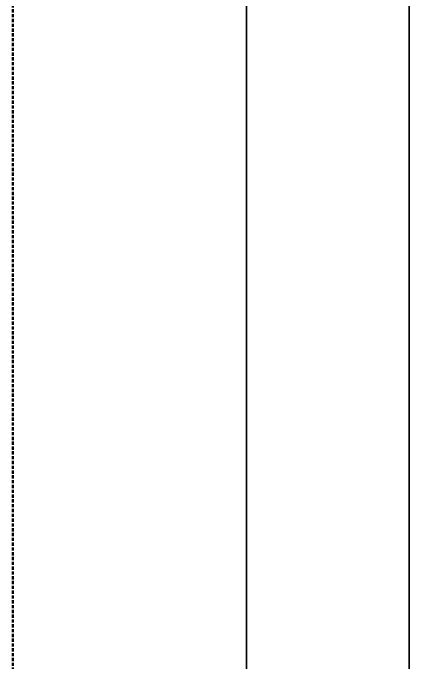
# Model space of a CAD drawing. Header units: millimetres. Extents: x -153298 to 620751, y -313239 to 250031.
# Drawn here: x 85395.8 to 85648.4, y -223575.5 to -223170.2 of the extents above; entities that cross this region are included whole.
import ezdxf

# ---------------------------------------------------------------- set-up
doc = ezdxf.new("R2010")
doc.units = ezdxf.units.MM
doc.linetypes.add('DPA_Hidden 50', pattern=[3, 2, -1])
for name, color, linetype, lineweight in [('A-ANNO-SYMB', 7, 'Continuous', 9), ('A-DETL-GENF', 7, 'Continuous', 35), ('E-LITE-EQPM', 7, 'Continuous', 35)]:
    doc.layers.add(name, color=color, linetype=linetype, lineweight=lineweight)

# ---------------------------------------------------------------- blocks, each defined once
blk = doc.blocks.new('ACM_L14 - LED Street Light Luminaire with Wide Light - PRA4-CB-8-V324-2150-01 ENTRANCE 1 ELEVATION 4')
at = {"layer": 'E-LITE-EQPM', "color": 7}
for p, q in [((18290.77, 101550), (18290.77, 113450)), ((18189.17, 113385.76), (18189.17, 102440.87))]:
    blk.add_line(p, q, dxfattribs=at)
blk = doc.blocks.new('ACM_L14 - LED Street Light Luminaire with Wide Light - PRA4-CB-8-V325-2150-01 ENTRANCE 1 ELEVATION 4')
at = {"layer": 'E-LITE-EQPM', "color": 7}
blk.add_line((18290.77, 101550), (18290.77, 113450), dxfattribs=at)
blk = doc.blocks.new('DPA_AN_Callout - DPA_AN_Callout-15536224-2150-01 ENTRANCE 1 ELEVATION 4')
at = {"layer": 'A-DETL-GENF', "color": 7, "linetype": 'DPA_Hidden 50', "lineweight": 50}
blk.add_arc((18641.9, 103862.14), 500, 90, 180, dxfattribs=at)

msp = doc.modelspace()

# ---------------------------------------------------------------- linework, layer by layer
at = {"layer": 'A-ANNO-SYMB', "color": 7, "linetype": 'DPA_Hidden 50', "lineweight": 50}
msp.add_line((85395.8135, -226445.8739), (85395.8135, -219291.1757), dxfattribs=at)

# ---------------------------------------------------------------- block references
at = {"layer": 'A-DETL-GENF', "color": 7}
msp.add_blockref('DPA_AN_Callout - DPA_AN_Callout-15536224-2150-01 ENTRANCE 1 ELEVATION 4', (67352.626, -327895.1981), dxfattribs=at)
at = {"layer": 'E-LITE-EQPM', "color": 7}
for name in ['ACM_L14 - LED Street Light Luminaire with Wide Light - PRA4-CB-8-V324-2150-01 ENTRANCE 1 ELEVATION 4', 'ACM_L14 - LED Street Light Luminaire with Wide Light - PRA4-CB-8-V325-2150-01 ENTRANCE 1 ELEVATION 4']:
    msp.add_blockref(name, (67352.626, -327895.1981), dxfattribs=at)

doc.saveas('drawing.dxf')
